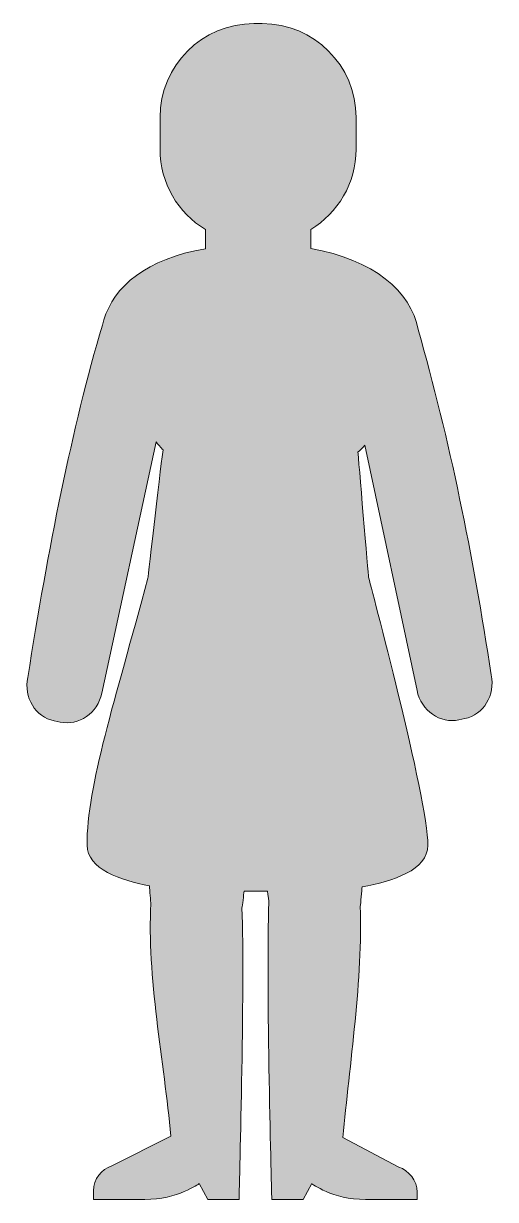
# Model space of a CAD drawing. Header units: inches. Extents: x 161 to 883, y 22 to 1822.
import ezdxf

# ---------------------------------------------------------------- set-up
doc = ezdxf.new("R2010")
doc.units = ezdxf.units.IN
doc.header["$MEASUREMENT"] = 0
doc.layers.add('Ebene 1', color=7, linetype='Continuous')

# ---------------------------------------------------------------- blocks, each defined once
blk = doc.blocks.new('block 3')
at = {"layer": 'Ebene 1', "true_color": 0x1e1e1c}
h = blk.add_hatch(color=179, dxfattribs=at)
h.dxf.hatch_style = 2
edge = h.paths.add_edge_path()
edge.add_spline(control_points=[(876.2, 824.9), (848.6, 1008.3), (812.5, 1185.3), (764.5, 1353.7), (753.7, 1411.9), (696.1, 1461.2), (600.1, 1477.5), (600.1, 1477.5), (600.1, 1506.6), (600.1, 1506.6), (641.7, 1531.8), (669.5, 1577.5), (669.5, 1629.7), (669.5, 1629.7), (669.5, 1678.3), (669.5, 1678.3), (669.5, 1757.7), (605.2, 1822), (525.8, 1822), (525.8, 1822), (513.3, 1822), (513.3, 1822), (433.9, 1822), (369.6, 1757.7), (369.6, 1678.3), (369.6, 1678.3), (369.6, 1629.7), (369.6, 1629.7), (369.6, 1577.5), (397.4, 1531.8), (439, 1506.6), (439, 1506.6), (439, 1477.2), (439, 1477.2), (349.2, 1461.9), (298.9, 1419.6), (283.7, 1368.2), (282.8, 1365.7), (282, 1363.1), (281.5, 1360.5), (234.5, 1202), (198.4, 1018.1), (167.3, 821), (160.8, 790.4), (178.9, 760.6), (207.8, 754.5), (207.8, 754.5), (216.6, 752.7), (216.6, 752.7), (245.5, 746.6), (274.2, 766.4), (280.7, 797), (280.7, 797), (363.5, 1181.7), (363.5, 1181.7), (366, 1178.2), (371.3, 1172.6), (374.2, 1169.4), (372.8, 1162.2), (351.1, 973.1), (351.1, 973.1), (300.3, 783.5), (257.9, 656), (257.9, 564.1), (257.9, 528.1), (310.1, 510.4), (353.4, 501.9), (354, 496.1), (355.2, 477.7), (355.8, 474.3), (349, 367.3), (375.9, 229.8), (386.4, 119.1), (386.4, 119.1), (295.7, 73.5), (295.7, 73.5), (280.5, 68.6), (267.3, 53.3), (267.7, 35.4), (267.7, 35.4), (267.6, 35.3), (267.6, 35.3), (267.6, 35.3), (267.6, 22), (267.6, 22), (267.6, 22), (346.2, 22), (346.2, 22), (396.5, 22), (429.4, 46.2), (429.4, 46.2), (429.4, 46.2), (442.5, 22), (442.5, 22), (442.5, 22), (490.5, 22), (490.5, 22), (490.5, 22), (499.6, 352), (495, 468.2), (495.7, 471.3), (497.5, 488.5), (498.2, 494), (498.2, 494), (534.2, 494), (534.2, 494), (534.8, 488.6), (536.2, 476.9), (536.2, 476.5), (531.4, 359.3), (540.6, 22), (540.6, 22), (540.6, 22), (588.6, 22), (588.6, 22), (588.6, 22), (601.7, 46.2), (601.7, 46.2), (601.7, 46.2), (633.5, 22), (683.8, 22), (683.8, 22), (762.8, 22), (762.8, 22), (762.8, 22), (762.8, 33.3), (762.8, 33.3), (762.8, 33.3), (762.8, 33.3), (762.8, 33.3), (763.2, 51.3), (749.9, 66.5), (734.8, 71.5), (734.8, 71.5), (649.5, 117), (649.5, 117), (659.1, 225.3), (680.5, 363.7), (675.8, 470.6), (676.8, 475.1), (678.2, 495.4), (678.8, 500.7), (725.8, 508.8), (779.4, 526.4), (779.4, 564.1), (779.4, 635), (690.4, 967.3), (688.5, 974.7), (688.5, 974.7), (672.7, 1162.4), (672.4, 1165.9), (676.1, 1169.3), (679.6, 1172.8), (682.9, 1176.5), (682.9, 1176.5), (762.8, 800.9), (762.8, 800.9), (769.3, 770), (798.1, 750), (827, 756.1), (827, 756.1), (835.8, 758), (835.8, 758), (864.7, 764.1), (882.8, 794.1), (876.2, 824.9)], knot_values=[0, 0, 0, 0, 1, 1, 1, 2, 2, 2, 3, 3, 3, 4, 4, 4, 5, 5, 5, 6, 6, 6, 7, 7, 7, 8, 8, 8, 9, 9, 9, 10, 10, 10, 11, 11, 11, 12, 12, 12, 13, 13, 13, 14, 14, 14, 15, 15, 15, 16, 16, 16, 17, 17, 17, 18, 18, 18, 19, 19, 19, 20, 20, 20, 21, 21, 21, 22, 22, 22, 23, 23, 23, 24, 24, 24, 25, 25, 25, 26, 26, 26, 27, 27, 27, 28, 28, 28, 29, 29, 29, 30, 30, 30, 31, 31, 31, 32, 32, 32, 33, 33, 33, 34, 34, 34, 35, 35, 35, 36, 36, 36, 37, 37, 37, 38, 38, 38, 39, 39, 39, 40, 40, 40, 41, 41, 41, 42, 42, 42, 43, 43, 43, 44, 44, 44, 45, 45, 45, 46, 46, 46, 47, 47, 47, 48, 48, 48, 49, 49, 49, 50, 50, 50, 51, 51, 51, 52, 52, 52, 53, 53, 53, 54, 54, 54, 55, 55, 55, 55], degree=3, periodic=1)
at = {"layer": 'Ebene 1', "lineweight": 0}
blk.add_open_spline([(876.2, 824.9), (848.6, 1008.3), (812.5, 1185.3), (764.5, 1353.7), (753.7, 1411.9), (696.1, 1461.2), (600.1, 1477.5), (600.1, 1477.5), (600.1, 1506.6), (600.1, 1506.6), (641.7, 1531.8), (669.5, 1577.5), (669.5, 1629.7), (669.5, 1629.7), (669.5, 1678.3), (669.5, 1678.3), (669.5, 1757.7), (605.2, 1822), (525.8, 1822), (525.8, 1822), (513.3, 1822), (513.3, 1822), (433.9, 1822), (369.6, 1757.7), (369.6, 1678.3), (369.6, 1678.3), (369.6, 1629.7), (369.6, 1629.7), (369.6, 1577.5), (397.4, 1531.8), (439, 1506.6), (439, 1506.6), (439, 1477.2), (439, 1477.2), (349.2, 1461.9), (298.9, 1419.6), (283.7, 1368.2), (282.8, 1365.7), (282, 1363.1), (281.5, 1360.5), (234.5, 1202), (198.4, 1018.1), (167.3, 821), (160.8, 790.4), (178.9, 760.6), (207.8, 754.5), (207.8, 754.5), (216.6, 752.7), (216.6, 752.7), (245.5, 746.6), (274.2, 766.4), (280.7, 797), (280.7, 797), (363.5, 1181.7), (363.5, 1181.7), (366, 1178.2), (371.3, 1172.6), (374.2, 1169.4), (372.8, 1162.2), (351.1, 973.1), (351.1, 973.1), (300.3, 783.5), (257.9, 656), (257.9, 564.1), (257.9, 528.1), (310.1, 510.4), (353.4, 501.9), (354, 496.1), (355.2, 477.7), (355.8, 474.3), (349, 367.3), (375.9, 229.8), (386.4, 119.1), (386.4, 119.1), (295.7, 73.5), (295.7, 73.5), (280.5, 68.6), (267.3, 53.3), (267.7, 35.4), (267.7, 35.4), (267.6, 35.3), (267.6, 35.3), (267.6, 35.3), (267.6, 22), (267.6, 22), (267.6, 22), (346.2, 22), (346.2, 22), (396.5, 22), (429.4, 46.2), (429.4, 46.2), (429.4, 46.2), (442.5, 22), (442.5, 22), (442.5, 22), (490.5, 22), (490.5, 22), (490.5, 22), (499.6, 352), (495, 468.2), (495.7, 471.3), (497.5, 488.5), (498.2, 494), (498.2, 494), (534.2, 494), (534.2, 494), (534.8, 488.6), (536.2, 476.9), (536.2, 476.5), (531.4, 359.3), (540.6, 22), (540.6, 22), (540.6, 22), (588.6, 22), (588.6, 22), (588.6, 22), (601.7, 46.2), (601.7, 46.2), (601.7, 46.2), (633.5, 22), (683.8, 22), (683.8, 22), (762.8, 22), (762.8, 22), (762.8, 22), (762.8, 33.3), (762.8, 33.3), (762.8, 33.3), (762.8, 33.3), (762.8, 33.3), (763.2, 51.3), (749.9, 66.5), (734.8, 71.5), (734.8, 71.5), (649.5, 117), (649.5, 117), (659.1, 225.3), (680.5, 363.7), (675.8, 470.6), (676.8, 475.1), (678.2, 495.4), (678.8, 500.7), (725.8, 508.8), (779.4, 526.4), (779.4, 564.1), (779.4, 635), (690.4, 967.3), (688.5, 974.7), (688.5, 974.7), (672.7, 1162.4), (672.4, 1165.9), (676.1, 1169.3), (679.6, 1172.8), (682.9, 1176.5), (682.9, 1176.5), (762.8, 800.9), (762.8, 800.9), (769.3, 770), (798.1, 750), (827, 756.1), (827, 756.1), (835.8, 758), (835.8, 758), (864.7, 764.1), (882.8, 794.1), (876.2, 824.9)], degree=3, knots=[0, 0, 0, 0, 1, 1, 1, 2, 2, 2, 3, 3, 3, 4, 4, 4, 5, 5, 5, 6, 6, 6, 7, 7, 7, 8, 8, 8, 9, 9, 9, 10, 10, 10, 11, 11, 11, 12, 12, 12, 13, 13, 13, 14, 14, 14, 15, 15, 15, 16, 16, 16, 17, 17, 17, 18, 18, 18, 19, 19, 19, 20, 20, 20, 21, 21, 21, 22, 22, 22, 23, 23, 23, 24, 24, 24, 25, 25, 25, 26, 26, 26, 27, 27, 27, 28, 28, 28, 29, 29, 29, 30, 30, 30, 31, 31, 31, 32, 32, 32, 33, 33, 33, 34, 34, 34, 35, 35, 35, 36, 36, 36, 37, 37, 37, 38, 38, 38, 39, 39, 39, 40, 40, 40, 41, 41, 41, 42, 42, 42, 43, 43, 43, 44, 44, 44, 45, 45, 45, 46, 46, 46, 47, 47, 47, 48, 48, 48, 49, 49, 49, 50, 50, 50, 51, 51, 51, 52, 52, 52, 53, 53, 53, 54, 54, 54, 55, 55, 55, 55], dxfattribs=at)

msp = doc.modelspace()

# ---------------------------------------------------------------- block references
at = {"layer": 'Ebene 1'}
msp.add_blockref('block 3', (0, 0), dxfattribs=at)

doc.saveas('drawing.dxf')
